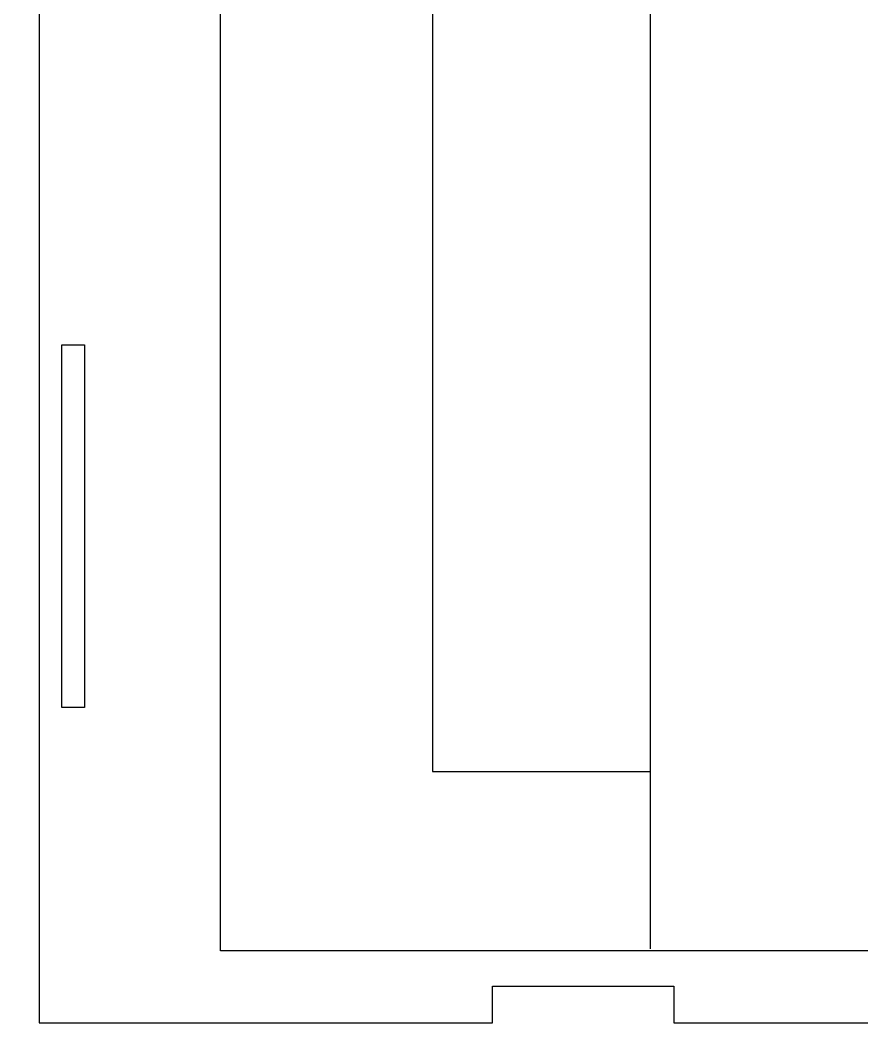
# Model space of a CAD drawing. Header units: millimetres. Extents: x 0 to 413, y 47 to 300.
# Drawn here: x 170.5 to 263.4, y 61.8 to 172.5 of the extents above; entities that cross this region are included whole.
import ezdxf

# ---------------------------------------------------------------- set-up
doc = ezdxf.new("R2010")
doc.units = ezdxf.units.MM
doc.header["$MEASUREMENT"] = 0
doc.layers.get('0').update_dxf_attribs({"lineweight": 0})

# ---------------------------------------------------------------- blocks, each defined once
blk = doc.blocks.new('Block_0')
at = {"color": 1, "lineweight": 25, "true_color": 0xff0000}
blk.add_lwpolyline([(24, 287.03), (216, 287.03), (216, 89.59), (240, 89.59)], dxfattribs=at)
blk = doc.blocks.new('Block_2')
at = {"color": 1, "lineweight": 25, "true_color": 0xff0000}
for points in [[(392.61, 262.4), (390.11, 262.4), (390.11, 300), (240, 300), (240, 70)], [(240, 70)]]:
    blk.add_lwpolyline(points, dxfattribs=at)

msp = doc.modelspace()

# ---------------------------------------------------------------- linework, layer by layer
at = {"color": 1, "lineweight": 25, "true_color": 0xff0000}
for points in [[(172.61, 272.23), (172.61, 61.82), (222.61, 61.82), (222.61, 65.89), (242.61, 65.89), (242.61, 61.82), (342.61, 61.82), (342.61, 65.89), (362.61, 65.89), (362.61, 61.82), (412.61, 61.82), (412.61, 272.23), (392.61, 272.23), (392.61, 69.79), (192.61, 69.79), (192.61, 272.23)], [(177.61, 96.65), (175.11, 96.65), (175.11, 136.65), (177.61, 136.65)]]:
    msp.add_lwpolyline(points, close=True, dxfattribs=at)

# ---------------------------------------------------------------- block references
for name in ['Block_0', 'Block_2']:
    msp.add_blockref(name, (0, 0))

doc.saveas('drawing.dxf')
